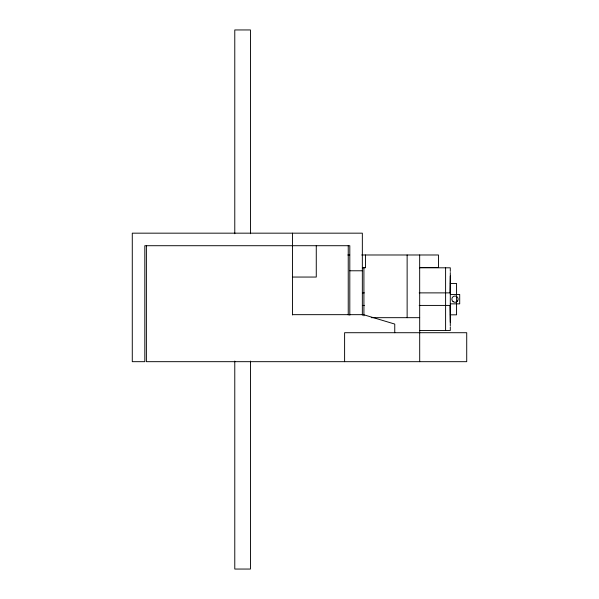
<?xml version="1.0" encoding="UTF-8"?>
<svg xmlns="http://www.w3.org/2000/svg" width="599" height="599" viewBox="0 0 599 599"><rect width="100%" height="100%" fill="white"/><g stroke="black" fill="none" stroke-linecap="round" stroke-linejoin="round"><path stroke-width="0.9" d="M456.872 301.664L457.456 301.095M347.839 254.987L349.704 254.987M361.714 254.987L438.475 254.987L438.475 267.521L419.667 267.521M362.5 267.805L365.3 267.805M419.45 267.805L450.298 267.805L450.298 271.407M349.809 270.778L362.343 270.778M450.298 276.027L449.984 292.881M292.447 277.052L316.272 277.052L316.272 245.71M450.298 283.484L456.565 283.484L456.565 295.097M362.477 292.881L364.334 292.881M419.173 292.881L450.298 292.881M450.298 294.453L459.703 294.453L459.703 303.858L450.298 303.858M362.477 305.423L364.334 305.423M419.173 305.423L450.298 305.423M292.447 314.662L363.413 314.662L394.756 324.066L394.756 332.715M450.298 314.827L456.565 314.827L456.565 303.206M371.268 317.672L419.667 317.672M450.298 322.277L449.984 305.423M419.45 330.498L450.298 330.498L450.298 326.897M456.565 295.906L456.565 302.398M450.298 272.56L450.298 325.789M445.596 267.805L445.596 330.498M419.667 254.987L419.704 361.676M407.133 254.987L407.133 317.672M365.48 254.987L365.48 267.521L363.915 267.521L363.915 315.815M362.343 315.201L362.343 233.168L132.282 233.168L132.282 361.676L144.816 361.676L144.816 245.71L349.809 245.71L349.809 315.201M348.236 245.71L348.236 314.939M344.605 361.676L344.605 332.715L466.718 332.715L466.718 361.676L146.388 361.676L146.388 245.71M292.447 233.168L292.447 314.947M250.449 233.737L250.449 29.95L234.778 29.95L234.778 233.737M250.449 361.077L250.449 569.05L234.778 569.05L234.778 361.077M453.054 301.611A3.137 3.137 0 0 0 458.1 299.605A3.137 3.137 0 0 0 453.84 296.243A3.137 3.137 0 0 0 453.054 301.611"/></g></svg>
